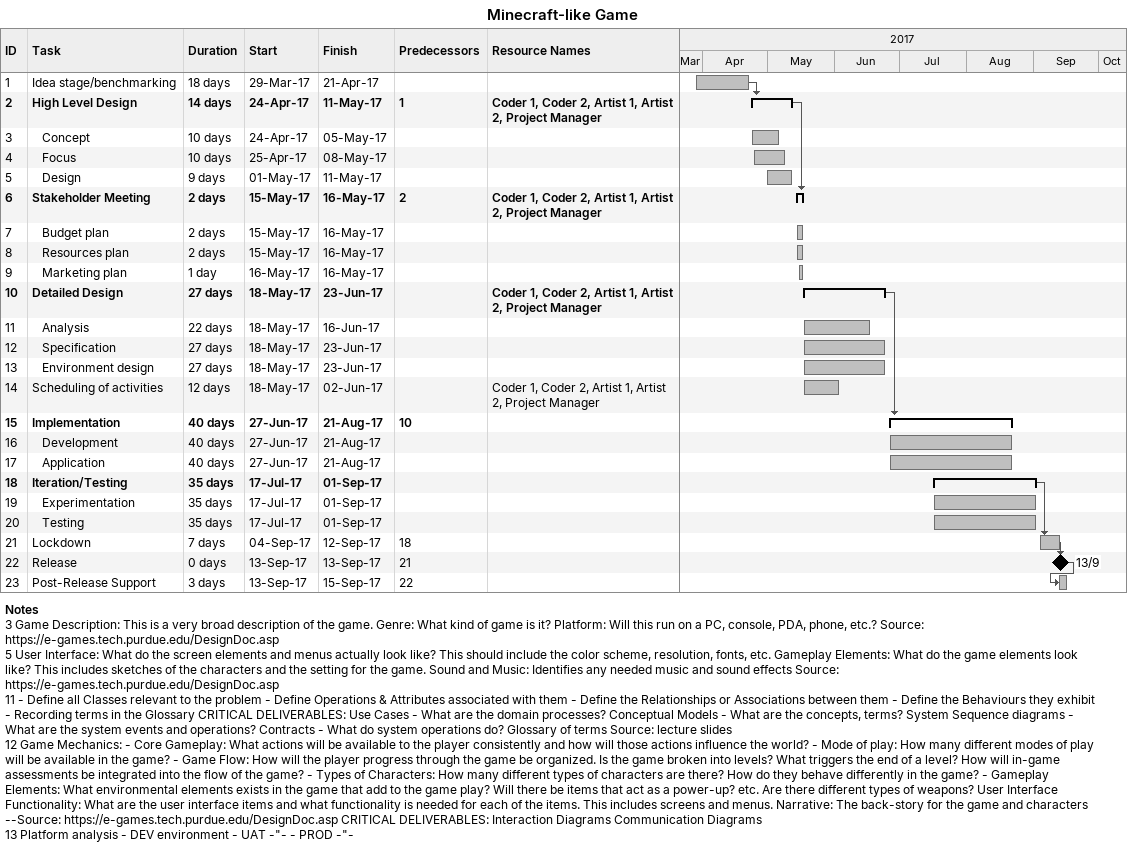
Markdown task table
Minecraft-like Game

| ID | Level | Task | Duration | Start | Finish | Predecessors | Resources |
|---|---|---|---|---|---|---|---|
| 1 | 1 | Idea stage/benchmarking | 18d | 2017-03-29 | 2017-04-21 |  |  |
| 2 | 1 | **High Level Design** | 14d | 2017-04-24 | 2017-05-11 | 1 | Coder 1, Coder 2, Artist 1, Artist 2, Project Manager |
| 3 | 2 | Concept | 10d | 2017-04-24 | 2017-05-05 |  |  |
| 4 | 2 | Focus | 10d | 2017-04-25 | 2017-05-08 |  |  |
| 5 | 2 | Design | 9d | 2017-05-01 | 2017-05-11 |  |  |
| 6 | 1 | **Stakeholder Meeting** | 2d | 2017-05-15 | 2017-05-16 | 2 | Coder 1, Coder 2, Artist 1, Artist 2, Project Manager |
| 7 | 2 | Budget plan | 2d | 2017-05-15 | 2017-05-16 |  |  |
| 8 | 2 | Resources plan | 2d | 2017-05-15 | 2017-05-16 |  |  |
| 9 | 2 | Marketing plan | 1d | 2017-05-16 | 2017-05-16 |  |  |
| 10 | 1 | **Detailed Design** | 27d | 2017-05-18 | 2017-06-23 |  | Coder 1, Coder 2, Artist 1, Artist 2, Project Manager |
| 11 | 2 | Analysis | 22d | 2017-05-18 | 2017-06-16 |  |  |
| 12 | 2 | Specification | 27d | 2017-05-18 | 2017-06-23 |  |  |
| 13 | 2 | Environment design | 27d | 2017-05-18 | 2017-06-23 |  |  |
| 14 | 1 | Scheduling of activities | 12d | 2017-05-18 | 2017-06-02 |  | Coder 1, Coder 2, Artist 1, Artist 2, Project Manager |
| 15 | 1 | **Implementation** | 40d | 2017-06-27 | 2017-08-21 | 10 |  |
| 16 | 2 | Development | 40d | 2017-06-27 | 2017-08-21 |  |  |
| 17 | 2 | Application | 40d | 2017-06-27 | 2017-08-21 |  |  |
| 18 | 1 | **Iteration/Testing** | 35d | 2017-07-17 | 2017-09-01 |  |  |
| 19 | 2 | Experimentation | 35d | 2017-07-17 | 2017-09-01 |  |  |
| 20 | 2 | Testing | 35d | 2017-07-17 | 2017-09-01 |  |  |
| 21 | 1 | Lockdown | 7d | 2017-09-04 | 2017-09-12 | 18 |  |
| 22 | 1 | Release | 0d | 2017-09-13 | 2017-09-13 | 21 |  |
| 23 | 1 | Post-Release Support | 3d | 2017-09-13 | 2017-09-15 | 22 |  |

Notes
- 3: Game Description: This is a very broad description of the game. Genre: What kind of game is it? Platform: Will this run on a PC, console, PDA, phone, etc.? Source: https://e-games.tech.purdue.edu/DesignDoc.asp
- 5: User Interface: What do the screen elements and menus actually look like? This should include the color scheme, resolution, fonts, etc. Gameplay Elements: What do the game elements look like? This includes sketches of the characters and the setting for the game. Sound and Music: Identifies any needed music and sound effects Source: https://e-games.tech.purdue.edu/DesignDoc.asp
- 11: - Define all Classes relevant to the problem - Define Operations & Attributes associated with them - Define the Relationships or Associations between them - Define the Behaviours they exhibit - Recording terms in the Glossary CRITICAL DELIVERABLES: Use Cases - What are the domain processes? Conceptual Models - What are the concepts, terms? System Sequence diagrams - What are the system events and operations? Contracts - What do system operations do? Glossary of terms Source: lecture slides
- 12: Game Mechanics: - Core Gameplay: What actions will be available to the player consistently and how will those actions influence the world? - Mode of play: How many different modes of play will be available in the game? - Game Flow: How will the player progress through the game be organized. Is the game broken into levels? What triggers the end of a level? How will in-game assessments be integrated into the flow of the game? - Types of Characters: How many different types of characters are there? How do they behave differently in the game? - Gameplay Elements: What environmental elements exists in the game that add to the game play? Will there be items that act as a power-up? etc. Are there different types of weapons? User Interface Functionality: What are the user interface items and what functionality is needed for each of the items. This includes screens and menus. Narrative: The back-story for the game and characters --Source: https://e-games.tech.purdue.edu/DesignDoc.asp CRITICAL DELIVERABLES: Interaction Diagrams Communication Diagrams
- 13: Platform analysis - DEV environment - UAT -"- - PROD -"-
